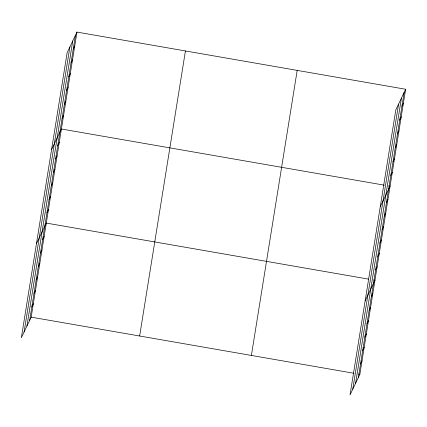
<?xml version="1.0" encoding="UTF-8"?>
<svg xmlns="http://www.w3.org/2000/svg" width="427" height="427" viewBox="0 0 427 427"><rect width="100%" height="100%" fill="white"/><g stroke="black" fill="none" stroke-linecap="round" stroke-linejoin="round"><path stroke-width="0.64" d="M24.104 331.976L69.895 46.922M26.938 326.031L72.734 40.976M29.693 320.255L75.483 35.201M76.972 32.089L67.14 52.692L21.35 337.746L31.182 317.144L76.972 32.089L405.65 89.254L359.86 374.308L350.028 394.911L395.818 109.856L405.65 89.254M139.645 336.006L185.435 50.952M251.396 355.44L297.187 70.386M352.782 389.141L398.572 104.087M355.622 383.195L401.412 98.141M358.376 377.42L404.166 92.365M73.263 49.046L74.746 45.935M71.037 62.892L72.521 59.78M68.811 76.737L70.3 73.625M66.591 90.583L68.074 87.471M64.365 104.428L65.849 101.316M62.139 118.274L63.623 115.162M51.571 149.61L61.403 129.007L384.268 185.158M57.757 145.559L59.241 142.442M55.601 158.999L57.085 155.882M53.439 172.433L54.923 169.322M51.283 185.873L52.767 182.756M49.121 199.313L50.61 196.196M46.965 212.747L48.448 209.636M36.46 243.678L46.292 223.075L368.512 279.114M42.647 239.627L44.13 236.51M40.485 253.067L41.974 249.95M38.329 266.501L39.812 263.39M36.172 279.941L37.656 276.824M34.011 293.381L35.494 290.264M31.854 306.816L33.338 303.704M401.94 106.211L403.424 103.099M399.715 120.056L401.204 116.945M397.494 133.902L398.978 130.79M395.269 147.747L396.752 144.636M393.043 161.593L394.527 158.481M390.817 175.438L392.306 172.327M380.254 206.775L390.081 186.172L388.789 185.948M386.435 202.724L387.924 199.606M384.279 216.163L385.762 213.046M382.117 229.598L383.606 226.486M379.961 243.038L381.444 239.921M377.804 256.478L379.288 253.36M375.643 269.912L377.126 266.8M365.138 300.843L374.97 280.24L373.678 280.011M371.325 296.792L372.814 293.675M369.168 310.232L370.652 307.114M367.006 323.666L368.496 320.554M364.85 337.106L366.334 333.989M362.688 350.546L364.178 347.429M360.532 363.98L362.016 360.868M31.182 317.144L354.047 373.294M358.568 374.079L359.86 374.308"/></g></svg>
